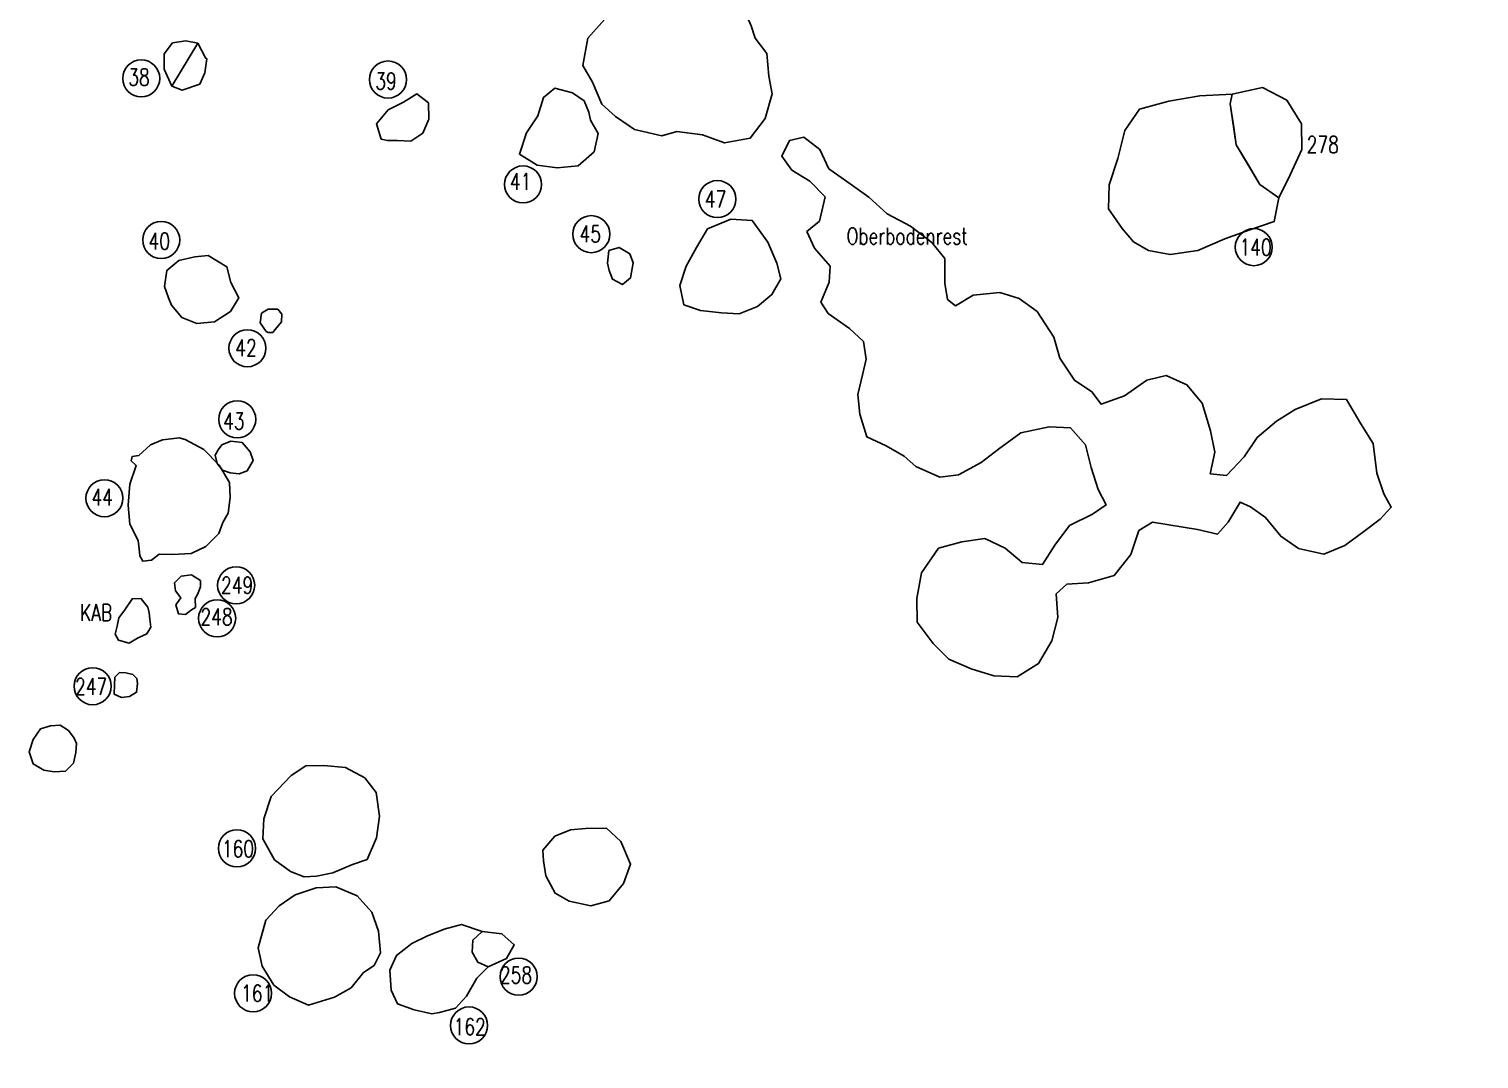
# Model space of a CAD drawing. Header units: millimetres. Extents: x -51 to 4462813, y 19 to 5794154.
# Drawn here: x 4462738.79 to 4462756.18, y 5794117.6 to 5794129.95 of the extents above; entities that cross this region are included whole.
import ezdxf

# ---------------------------------------------------------------- set-up
doc = ezdxf.new("R2010")
doc.units = ezdxf.units.MM
doc.linetypes.add('STRICHPUNKT', pattern=[25.4, 12.7, -6.35, 0, -6.35])
doc.linetypes.add('STRICHPUNKTX2', pattern=[50.8, 25.4, -12.7, 0, -12.7])
for name, color, linetype in [('Befunde', 7, 'Continuous'), ('Befundnummern', 7, 'Continuous'), ('Grabungsgrenze', 102, 'STRICHPUNKTX2')]:
    doc.layers.add(name, color=color, linetype=linetype)
doc.styles.add('ROMANS', font='ROMANS.shx', dxfattribs={"width": 0.75})

msp = doc.modelspace()

# ---------------------------------------------------------------- linework, layer by layer
at = {"layer": 'Befunde'}
for points, elevation in [([(4462740.816973014, 5794129.780765287), (4462740.504973014, 5794129.264765286)], 51.73204729101563), ([(4462753.780973014, 5794127.923765287), (4462753.553373929, 5794128.08674698), (4462753.41852421, 5794128.316647012), (4462753.269768856, 5794128.561250484), (4462753.241682615, 5794128.770169154), (4462753.199199063, 5794129.054208173), (4462753.223973013, 5794129.170765286)], 51.67804729101563), ([(4462744.300973014, 5794118.699765286), (4462744.175212165, 5794118.758185835), (4462744.10897445, 5794118.876775779), (4462744.115819181, 5794119.022683126), (4462744.227973014, 5794119.123765287)], 51.78304729101563)]:
    msp.add_lwpolyline(points, dxfattribs=dict(at, elevation=elevation))
for points, elevation in [([(4462753.223973013, 5794129.170765286), (4462753.586973014, 5794129.248765287), (4462753.876973014, 5794129.098765287), (4462754.053973014, 5794128.811765286), (4462754.056973014, 5794128.503765287), (4462753.918973014, 5794128.200765287), (4462753.780973014, 5794127.923765287), (4462753.553373929, 5794128.08674698), (4462753.269768856, 5794128.561250484), (4462753.199199063, 5794129.054208173)], 51.67804729101563), ([(4462744.227973014, 5794119.123765287), (4462744.115819181, 5794119.022683126), (4462744.10897445, 5794118.876775779), (4462744.175212165, 5794118.758185835), (4462744.300973014, 5794118.699765286), (4462744.517973014, 5794118.802765287), (4462744.611973014, 5794118.965765286), (4462744.464973014, 5794119.097765286)], 51.73604729101562)]:
    msp.add_lwpolyline(points, close=True, dxfattribs=dict(at, elevation=elevation))
for points in [[(4462747.503973014, 5794129.841765286, 51.85204729101562), (4462747.640973014, 5794129.657765287, 51.83204729101563), (4462747.664973014, 5794129.384765286, 51.83304729101562), (4462747.705973014, 5794129.172765287, 51.80604729101562), (4462747.620973014, 5794128.877765287, 51.80904729101562), (4462747.443973014, 5794128.640765286, 51.81204729101562), (4462747.135973014, 5794128.584765286, 51.81504729101562), (4462746.869973014, 5794128.679765286, 51.83404729101562), (4462746.563973013, 5794128.719765286, 51.83104729101562), (4462746.382973014, 5794128.667765287, 51.82704729101562), (4462746.053973014, 5794128.743765287, 51.82204729101562), (4462745.826973014, 5794128.900765286, 51.85204729101562), (4462745.662973014, 5794129.050765286, 51.86404729101562), (4462745.550973014, 5794129.314765286, 51.88104729101562), (4462745.434973014, 5794129.512765286, 51.88004729101563), (4462745.495973014, 5794129.840765286, 51.86904729101562), (4462745.697973014, 5794130.069765286, 51.87704729101562), (4462745.967973014, 5794130.115765287, 51.87504729101563), (4462746.299973014, 5794130.223765287, 51.86604729101562), (4462746.586973014, 5794130.410765287, 51.86304729101563), (4462746.943973014, 5794130.431765286, 51.86004729101563), (4462747.221973014, 5794130.346765286, 51.84804729101563), (4462747.376973014, 5794130.158765287, 51.84804729101563), (4462747.455973014, 5794129.989765286, 51.84904729101562)], [(4462740.504973014, 5794129.264765286, 51.88304729101563), (4462740.412973014, 5794129.469765286, 51.88604729101562), (4462740.412973014, 5794129.654765286, 51.88904729101562), (4462740.515973014, 5794129.784765286, 51.88704729101563), (4462740.671973014, 5794129.810765286, 51.90804729101563), (4462740.816973014, 5794129.780765287, 51.91904729101562), (4462740.907973014, 5794129.604765286, 51.89304729101563), (4462740.907973014, 5794129.604765286, 51.89304729101563), (4462740.907973014, 5794129.604765286, 51.89304729101563), (4462740.907973014, 5794129.604765286, 51.89304729101563), (4462740.924973014, 5794129.594765286, 51.88804729101562), (4462740.924973014, 5794129.594765286, 51.88804729101562), (4462740.902973014, 5794129.423765287, 51.87704729101562), (4462740.839973014, 5794129.288765287, 51.89604729101562), (4462740.627973014, 5794129.217765287, 51.88104729101562)], [(4462745.525973015, 5794128.858765287, 51.85304729101563), (4462745.620973014, 5794128.698765287, 51.84304729101563), (4462745.572973014, 5794128.478765287, 51.84804729101563), (4462745.379973014, 5794128.307765286, 51.83804729101563), (4462745.125973014, 5794128.285765287, 51.84104729101562), (4462744.885973014, 5794128.317765287, 51.81604729101562), (4462744.673973014, 5794128.447765287, 51.79904729101562), (4462744.759973014, 5794128.706765287, 51.80904729101562), (4462744.894973014, 5794128.907765287, 51.86904729101562), (4462744.963973014, 5794129.129765286, 51.85004729101563), (4462745.100973014, 5794129.240765287, 51.89904729101562), (4462745.310973015, 5794129.183765287, 51.87204729101563), (4462745.452973014, 5794129.089765286, 51.87204729101563), (4462745.505973014, 5794128.953765287, 51.87704729101562)], [(4462751.903973014, 5794127.555765286, 51.64804729101563), (4462751.740973014, 5794127.794765286, 51.65804729101563), (4462751.745973014, 5794128.081765287, 51.67004729101563), (4462751.852973014, 5794128.397765287, 51.68604729101562), (4462751.935973015, 5794128.733765287, 51.70404729101562), (4462752.109973014, 5794128.987765287, 51.68304729101563), (4462752.464973014, 5794129.084765286, 51.68904729101562), (4462752.834973014, 5794129.150765286, 51.68504729101563), (4462753.223973013, 5794129.170765286, 51.68004729101563), (4462753.586973014, 5794129.248765287, 51.72504729101563), (4462753.876973014, 5794129.098765287, 51.73204729101563), (4462754.053973014, 5794128.811765286, 51.71904729101562), (4462754.056973014, 5794128.503765287, 51.70204729101562), (4462753.918973014, 5794128.200765287, 51.67404729101562), (4462753.780973014, 5794127.923765287, 51.67804729101563), (4462753.727973014, 5794127.639765286, 51.67604729101562), (4462753.435973015, 5794127.539765286, 51.69004729101562), (4462753.135973014, 5794127.434765286, 51.69504729101563), (4462752.809973014, 5794127.294765286, 51.70004729101562), (4462752.478973013, 5794127.244765286, 51.67104729101562), (4462752.219973014, 5794127.293765287, 51.65504729101563), (4462752.039973014, 5794127.396765286, 51.67404729101562)], [(4462743.015973014, 5794128.630765286, 51.86304729101563), (4462742.960973014, 5794128.811765286, 51.86804729101563), (4462743.098973013, 5794128.980765286, 51.86604729101562), (4462743.283973014, 5794129.073765287, 51.84604729101562), (4462743.444973014, 5794129.171765286, 51.82504729101562), (4462743.584973014, 5794129.064765286, 51.82904729101562), (4462743.589973014, 5794128.869765286, 51.81504729101562), (4462743.514973014, 5794128.701765287, 51.85004729101563), (4462743.372973014, 5794128.606765286, 51.85104729101562), (4462743.206973013, 5794128.613765287, 51.84404729101562), (4462743.091973014, 5794128.612765287, 51.85104729101562)], [(4462748.831973013, 5794125.988765287, 51.74204729101562), (4462748.800973014, 5794126.203765287, 53.11704729101562), (4462748.632973014, 5794126.358765287, 53.11604729101562), (4462748.376973014, 5794126.538765287, 53.13004729101563), (4462748.289973014, 5794126.674765286, 53.13004729101563), (4462748.390973014, 5794126.912765287, 53.13104729101562), (4462748.400973015, 5794127.106765286, 53.13004729101563), (4462748.214973014, 5794127.323765287, 53.12204729101563), (4462748.121973014, 5794127.520765286, 53.12104729101562), (4462748.271973014, 5794127.646765286, 53.10404729101562), (4462748.339973014, 5794127.937765286, 53.10504729101562), (4462748.155973014, 5794128.125765286, 53.12804729101563), (4462747.940973015, 5794128.257765287, 53.15304729101562), (4462747.822973014, 5794128.426765286, 53.15204729101562), (4462747.914973014, 5794128.613765287, 53.15004729101562), (4462748.085973014, 5794128.652765287, 53.14804729101563), (4462748.278973014, 5794128.506765286, 53.12704729101562), (4462748.385973014, 5794128.273765287, 53.08304729101562), (4462748.642973014, 5794128.094765286, 53.10204729101562), (4462748.864973014, 5794127.932765286, 53.12704729101562), (4462749.083973014, 5794127.731765286, 53.13904729101562), (4462749.366973014, 5794127.584765286, 53.13404729101562), (4462749.619973014, 5794127.389765286, 53.12904729101562), (4462749.776973014, 5794127.198765287, 53.11504729101563), (4462749.777973014, 5794126.901765287, 53.11304729101563), (4462749.809973014, 5794126.704765286, 53.09704729101562), (4462749.903973014, 5794126.630765286, 53.09704729101562), (4462750.115973014, 5794126.759765286, 53.09404729101562), (4462750.436973014, 5794126.789765286, 53.07604729101562), (4462750.669973014, 5794126.717765287, 53.06804729101562), (4462750.884973014, 5794126.560765286, 53.05104729101562), (4462751.084973014, 5794126.253765287, 53.02804729101562), (4462751.156973014, 5794126.001765287, 53.02204729101562), (4462751.330973014, 5794125.737765287, 53.01904729101562), (4462751.540973014, 5794125.599765286, 53.01904729101562), (4462751.650973015, 5794125.449765286, 53.03304729101563), (4462751.930973014, 5794125.548765287, 53.02404729101562), (4462752.200973014, 5794125.737765287, 53.00704729101562), (4462752.432973014, 5794125.792765287, 53.01304729101562), (4462752.680973014, 5794125.681765286, 53.00004729101563), (4462752.864973014, 5794125.461765287, 52.98804729101563), (4462752.964973014, 5794125.129765286, 53.03404729101563), (4462753.014973014, 5794124.873765287, 53.02804729101562), (4462752.960973014, 5794124.613765287, 53.03604729101562), (4462753.153973014, 5794124.595765286, 53.04004729101563), (4462753.366973014, 5794124.819765286, 53.03604729101562), (4462753.522973014, 5794125.050765286, 53.03704729101563), (4462753.753973014, 5794125.245765286, 53.03004729101563), (4462753.976973014, 5794125.385765286, 53.05504729101563), (4462754.292973015, 5794125.514765286, 53.06004729101563), (4462754.594973014, 5794125.504765286, 53.07904729101562), (4462754.767973014, 5794125.213765287, 53.07904729101562), (4462754.912973014, 5794124.979765286, 53.05704729101562), (4462754.959973014, 5794124.622765287, 53.05704729101562), (4462755.042973015, 5794124.374765286, 53.04604729101562), (4462755.130973014, 5794124.214765286, 53.04804729101563), (4462754.999973014, 5794124.071765287, 53.05004729101562), (4462754.802973014, 5794123.922765287, 53.04404729101562), (4462754.572973014, 5794123.754765286, 53.04804729101563), (4462754.322973014, 5794123.652765287, 53.05104729101562), (4462754.017973014, 5794123.719765286, 53.06704729101563), (4462753.805973014, 5794123.865765287, 53.04604729101562), (4462753.622973014, 5794124.092765287, 53.04704729101562), (4462753.442973014, 5794124.217765287, 53.02704729101562), (4462753.318973014, 5794124.276765287, 53.02804729101562), (4462753.175973014, 5794124.035765287, 53.03104729101562), (4462753.048973014, 5794123.890765286, 53.03404729101563), (4462752.805973014, 5794123.947765287, 53.02704729101562), (4462752.266973014, 5794124.034765286, 53.03604729101562), (4462752.103973013, 5794123.934765286, 53.03904729101562), (4462752.005973014, 5794123.648765287, 53.05804729101563), (4462751.807973014, 5794123.394765286, 53.08504729101563), (4462751.498973014, 5794123.308765287, 53.09704729101562), (4462751.241973014, 5794123.291765287, 53.10004729101563), (4462751.110973014, 5794123.174765286, 53.10204729101562), (4462751.131973014, 5794122.890765286, 53.10404729101562), (4462751.059973014, 5794122.611765287, 53.10704729101563), (4462750.898973014, 5794122.341765286, 53.11004729101563), (4462750.644973014, 5794122.179765286, 53.10304729101563), (4462750.362973014, 5794122.190765286, 53.07804729101563), (4462750.091973014, 5794122.274765286, 53.09104729101562), (4462749.824973014, 5794122.393765287, 53.10804729101563), (4462749.637973014, 5794122.578765287, 53.08604729101562), (4462749.446973014, 5794122.836765287, 53.09804729101563), (4462749.441973014, 5794123.119765286, 53.10704729101563), (4462749.497973014, 5794123.428765287, 53.09304729101563), (4462749.702973014, 5794123.722765286, 53.10304729101563), (4462749.978973013, 5794123.798765287, 53.07804729101563), (4462750.257973014, 5794123.837765287, 53.06404729101562), (4462750.500973014, 5794123.723765287, 53.04504729101563), (4462750.705973014, 5794123.550765286, 53.05204729101563), (4462750.949973014, 5794123.525765286, 53.06704729101563), (4462751.096973014, 5794123.760765286, 53.05104729101562), (4462751.273973014, 5794123.996765287, 53.06304729101563), (4462751.547973014, 5794124.130765286, 53.04504729101563), (4462751.709973014, 5794124.242765287, 53.05304729101563), (4462751.613973014, 5794124.427765287, 53.03604729101562), (4462751.531973014, 5794124.691765287, 53.04504729101563), (4462751.462973014, 5794124.962765287, 53.02504729101562), (4462751.283973014, 5794125.166765287, 53.00804729101563), (4462751.027973014, 5794125.179765286, 53.00404729101562), (4462750.689973014, 5794125.105765286, 53.06204729101562), (4462750.421973014, 5794124.911765287, 53.07004729101563), (4462750.210973014, 5794124.750765286, 53.08104729101562), (4462749.941973014, 5794124.603765287, 53.09504729101563), (4462749.718973014, 5794124.573765287, 53.10304729101563), (4462749.429973014, 5794124.703765287, 53.10904729101562), (4462749.289973014, 5794124.825765287, 53.12404729101562), (4462749.072973014, 5794124.951765287, 53.12704729101562), (4462748.841973014, 5794125.057765286, 53.14704729101562), (4462748.756973014, 5794125.328765287, 53.13204729101562), (4462748.733973014, 5794125.564765286, 53.13104729101562), (4462748.794973014, 5794125.817765287, 53.12804729101563)], [(4462746.646973014, 5794126.643765287, 51.79204729101562), (4462746.597973014, 5794126.875765286, 53.09804729101563), (4462746.674973014, 5794127.107765287, 53.12704729101562), (4462746.797973014, 5794127.329765286, 53.13204729101562), (4462746.930973014, 5794127.552765287, 53.14404729101562), (4462747.211973014, 5794127.669765286, 53.12804729101563), (4462747.467973014, 5794127.652765287, 53.12504729101563), (4462747.655973014, 5794127.395765286, 53.15304729101562), (4462747.762973014, 5794127.140765286, 53.10604729101562), (4462747.811973014, 5794126.955765286, 53.06204729101562), (4462747.703973014, 5794126.764765286, 53.11204729101562), (4462747.531973014, 5794126.620765286, 53.14804729101563), (4462747.309973014, 5794126.534765286, 53.11104729101562), (4462747.097973014, 5794126.547765287, 53.10304729101563), (4462746.847973014, 5794126.572765287, 53.10904729101562)], [(4462745.750973014, 5794127.052765287, 51.81204729101562), (4462745.731973014, 5794127.143765287, 53.15204729101562), (4462745.748973014, 5794127.293765287, 53.14204729101562), (4462745.872973014, 5794127.330765286, 53.16204729101563), (4462746.000973014, 5794127.252765287, 53.16104729101562), (4462746.038973014, 5794127.147765287, 53.16204729101563), (4462746.008973014, 5794126.965765286, 53.14704729101562), (4462745.911973014, 5794126.886765286, 53.13004729101563), (4462745.792973015, 5794126.948765287, 53.13904729101562)], [(4462740.467973014, 5794126.726765286, 51.83404729101562), (4462740.418973014, 5794126.863765287, 51.84804729101563), (4462740.447973014, 5794127.054765286, 51.86304729101563), (4462740.588973014, 5794127.173765287, 51.86104729101562), (4462740.782973014, 5794127.218765287, 51.87304729101562), (4462740.941973014, 5794127.235765287, 51.87104729101562), (4462741.166973013, 5794127.099765286, 51.86204729101562), (4462741.213973014, 5794126.910765287, 51.87204729101563), (4462741.310973015, 5794126.727765286, 51.85404729101562), (4462741.208973014, 5794126.561765286, 51.87004729101562), (4462741.018973013, 5794126.438765287, 51.86904729101562), (4462740.804973014, 5794126.416765287, 51.86004729101563), (4462740.624973014, 5794126.488765287, 51.82604729101562), (4462740.501973014, 5794126.636765286, 51.83504729101563)], [(4462741.636973014, 5794126.320765287, 51.84404729101562), (4462741.564973014, 5794126.427765287, 51.83604729101562), (4462741.580973014, 5794126.540765286, 51.85104729101562), (4462741.660973014, 5794126.589765286, 51.86004729101563), (4462741.775973015, 5794126.589765286, 51.85904729101562), (4462741.823973014, 5794126.528765287, 51.86004729101563), (4462741.820973014, 5794126.438765287, 51.85104729101562), (4462741.744973014, 5794126.347765286, 51.85204729101562), (4462741.715973014, 5794126.308765286, 51.85254729101563), (4462741.661856707, 5794126.30980486, 51.84504729101563)], [(4462741.117973014, 5794124.030765287, 51.74804729101562), (4462741.067973014, 5794123.897765287, 51.74104729101562), (4462740.914973014, 5794123.743765287, 51.74604729101562), (4462740.737973014, 5794123.658765287, 51.74404729101562), (4462740.515973014, 5794123.647765287, 51.74704729101563), (4462740.353973013, 5794123.651765287, 51.75904729101562), (4462740.260973014, 5794123.579765286, 51.76204729101563), (4462740.156973014, 5794123.568765287, 51.77004729101562), (4462740.122973014, 5794123.630765286, 51.77904729101562), (4462740.114973014, 5794123.714765286, 51.77804729101562), (4462740.103973013, 5794123.814765286, 51.76804729101563), (4462740.000973014, 5794124.010765286, 51.76304729101562), (4462739.982973014, 5794124.237765287, 51.75904729101562), (4462740.000973014, 5794124.491765287, 51.76004729101562), (4462740.079973014, 5794124.715765286, 51.76804729101563), (4462740.019973014, 5794124.770765286, 51.76804729101563), (4462740.028973014, 5794124.822765287, 51.76804729101563), (4462740.110973014, 5794124.836765287, 51.76604729101562), (4462740.250973014, 5794124.964765286, 51.76304729101562), (4462740.394973014, 5794125.024765286, 51.78604729101562), (4462740.498612901, 5794125.034243423, 51.78504729101562), (4462740.594973014, 5794125.046765286, 51.79404729101562), (4462740.594973014, 5794125.046765286, 51.79404729101562), (4462740.666973013, 5794125.028765287, 51.79404729101562), (4462740.889973014, 5794124.905765287, 51.78504729101562), (4462741.071973014, 5794124.719765286, 51.80104729101562), (4462741.196973014, 5794124.510765286, 51.78704729101563), (4462741.206973013, 5794124.331765287, 51.76604729101562), (4462741.182973014, 5794124.141765286, 51.75004729101563)], [(4462741.061973014, 5794124.901765287, 51.80404729101562), (4462741.105973015, 5794124.964765286, 51.80504729101563), (4462741.213973014, 5794125.006765286, 51.80404729101562), (4462741.349973014, 5794124.989765286, 51.80304729101563), (4462741.446973014, 5794124.879765286, 51.78904729101562), (4462741.479973014, 5794124.775765286, 51.79004729101563), (4462741.409973014, 5794124.650765286, 51.79204729101562), (4462741.313973013, 5794124.616765287, 51.77904729101562), (4462741.203973014, 5794124.628765287, 51.78904729101562), (4462741.111973014, 5794124.657765287, 51.79504729101563), (4462741.047973014, 5794124.740765287, 51.80104729101562), (4462741.023973014, 5794124.838765287, 51.79604729101562)], [(4462740.847973014, 5794123.334765286, 51.71904729101562), (4462740.848973013, 5794123.260765286, 51.73904729101562), (4462740.814973014, 5794123.168765287, 51.73504729101563), (4462740.785973014, 5794123.117765287, 51.74104729101562), (4462740.790973014, 5794123.011765286, 51.74104729101562), (4462740.742973014, 5794122.981765286, 51.74704729101563), (4462740.668973014, 5794122.927765287, 51.75204729101562), (4462740.586973014, 5794122.933765287, 51.76304729101562), (4462740.555973014, 5794123.043765287, 51.74604729101562), (4462740.612973014, 5794123.127765287, 51.74704729101563), (4462740.549973014, 5794123.212765287, 51.74704729101563), (4462740.537973014, 5794123.305765286, 51.75804729101563), (4462740.618973014, 5794123.387765286, 51.75204729101562), (4462740.739973014, 5794123.402765287, 51.73704729101562), (4462740.783973014, 5794123.376765287, 51.73604729101562)], [(4462740.252973014, 5794122.777765287, 51.79304729101563), (4462740.205973014, 5794122.697765287, 51.80704729101562), (4462740.093973014, 5794122.642765286, 51.82804729101563), (4462739.995973014, 5794122.584765286, 51.80404729101562), (4462739.867973014, 5794122.618765287, 51.81104729101562), (4462739.827973014, 5794122.690765286, 51.79904729101562), (4462739.848973013, 5794122.787765287, 51.79704729101562), (4462739.870973014, 5794122.887765286, 51.79504729101563), (4462739.941973014, 5794122.983765287, 51.80104729101562), (4462740.035973014, 5794123.118765287, 51.79004729101563), (4462740.139973014, 5794123.115765287, 51.77304729101563), (4462740.217973014, 5794123.016765286, 51.77904729101562), (4462740.234973014, 5794122.945765287, 51.78604729101562), (4462740.243973014, 5794122.871765287, 51.79604729101562)], [(4462740.095973014, 5794122.099765286, 51.81804729101562), (4462740.082973015, 5794121.994765286, 51.82504729101562), (4462739.999973014, 5794121.942765287, 51.81704729101563), (4462739.900973015, 5794121.931765286, 51.82504729101562), (4462739.814973014, 5794121.970765286, 51.83004729101562), (4462739.817973014, 5794122.085765286, 51.82804729101563), (4462739.823973014, 5794122.177765287, 51.81804729101562), (4462739.878973014, 5794122.230765286, 51.82104729101562), (4462739.952973014, 5794122.226765286, 51.82404729101562), (4462740.038973014, 5794122.208765287, 51.82704729101562), (4462740.086973014, 5794122.159765286, 51.82704729101562)], [(4462739.362973014, 5794121.380765286, 51.83304729101562), (4462739.355973015, 5794121.273765287, 51.84104729101562), (4462739.324973014, 5794121.142765286, 51.85404729101562), (4462739.229973014, 5794121.046765286, 51.83204729101563), (4462739.094973014, 5794121.040765286, 51.86704729101562), (4462738.968973014, 5794121.060765286, 51.86204729101562), (4462738.843973014, 5794121.135765286, 51.83604729101562), (4462738.795973014, 5794121.281765287, 51.84004729101562), (4462738.842973014, 5794121.429765286, 51.82504729101562), (4462738.930973014, 5794121.556765286, 51.83704729101562), (4462739.050973014, 5794121.592765287, 51.85504729101562), (4462739.167973015, 5794121.598765287, 51.85104729101562), (4462739.265973014, 5794121.537765287, 51.84004729101562), (4462739.333973014, 5794121.442765287, 51.84004729101562)], [(4462742.092973014, 5794119.781765287, 51.80004729101562), (4462741.930973014, 5794119.846765286, 51.81204729101562), (4462741.738973014, 5794119.985765287, 51.81304729101563), (4462741.595973014, 5794120.236765287, 51.82304729101563), (4462741.610973014, 5794120.476765286, 51.82004729101563), (4462741.696973014, 5794120.742765287, 51.80104729101562), (4462741.938973013, 5794120.997765287, 51.79404729101562), (4462742.113973014, 5794121.112765287, 51.77404729101562), (4462742.327973014, 5794121.114765286, 51.78504729101562), (4462742.587973014, 5794121.093765287, 51.78104729101562), (4462742.819973014, 5794120.967765287, 51.77904729101562), (4462742.957973015, 5794120.791765287, 51.79704729101562), (4462742.997973014, 5794120.507765287, 51.77404729101562), (4462742.959973014, 5794120.248765287, 51.76604729101562), (4462742.846973014, 5794119.988765287, 51.76704729101562), (4462742.670973014, 5794119.927765287, 51.78104729101562), (4462742.436973014, 5794119.828765287, 51.79004729101563), (4462742.241973014, 5794119.789765286, 51.79404729101562)], [(4462744.953973014, 5794120.099765286, 51.72004729101563), (4462745.099973014, 5794120.268765287, 51.76204729101563), (4462745.288973014, 5794120.346765286, 51.78504729101562), (4462745.468973014, 5794120.359765286, 51.78204729101562), (4462745.719973014, 5794120.364765286, 51.75304729101563), (4462745.891973014, 5794120.204765286, 51.76104729101562), (4462746.008973014, 5794119.931765286, 51.76104729101562), (4462745.923973014, 5794119.702765287, 51.76504729101563), (4462745.752973014, 5794119.491765287, 51.76904729101562), (4462745.532973014, 5794119.434765286, 51.74604729101562), (4462745.269973014, 5794119.488765287, 51.73304729101563), (4462745.103973013, 5794119.583765287, 51.72704729101562), (4462744.989973014, 5794119.793765287, 51.71904729101562), (4462744.961973014, 5794119.973765287, 51.71804729101563)], [(4462742.803973014, 5794118.631765286, 51.76504729101563), (4462742.657973014, 5794118.449765286, 51.80304729101563), (4462742.454973014, 5794118.335765286, 51.80804729101563), (4462742.143973013, 5794118.243765287, 51.80604729101562), (4462741.916973013, 5794118.339765286, 51.82804729101563), (4462741.727973014, 5794118.481765286, 51.81704729101563), (4462741.590973014, 5794118.708765287, 51.82204729101562), (4462741.539973014, 5794118.929765286, 51.83104729101562), (4462741.634973014, 5794119.262765286, 51.82604729101562), (4462741.793973014, 5794119.433765287, 51.83004729101562), (4462741.984973014, 5794119.566765287, 51.81304729101563), (4462742.235973014, 5794119.650765286, 51.79704729101562), (4462742.471973014, 5794119.661765287, 51.80504729101563), (4462742.727973014, 5794119.551765286, 51.80204729101563), (4462742.903973014, 5794119.357765287, 51.77704729101562), (4462742.985973014, 5794119.128765287, 51.77104729101562), (4462743.009973014, 5794118.868765287, 51.77104729101562), (4462742.931973014, 5794118.715765286, 51.76304729101562)], [(4462743.623973014, 5794118.139765286, 51.76304729101562), (4462743.413973014, 5794118.186765286, 51.75104729101562), (4462743.211973014, 5794118.257765287, 51.77704729101562), (4462743.134973014, 5794118.422765287, 51.77704729101562), (4462743.121973014, 5794118.660765287, 51.76204729101563), (4462743.198973014, 5794118.838765287, 51.77304729101563), (4462743.385973014, 5794118.981765286, 51.79004729101563), (4462743.563973013, 5794119.070765287, 51.78704729101563), (4462743.772973014, 5794119.153765287, 51.78304729101563), (4462743.981973014, 5794119.209765286, 51.77404729101562), (4462744.227973014, 5794119.123765287, 51.73604729101562), (4462744.464973014, 5794119.097765286, 51.73204729101563), (4462744.611973014, 5794118.965765286, 51.72304729101563), (4462744.517973014, 5794118.802765287, 51.74604729101562), (4462744.300973014, 5794118.699765286, 51.78304729101563), (4462744.165973014, 5794118.566765287, 51.77504729101562), (4462744.040973014, 5794118.349765286, 51.77304729101563), (4462743.907973014, 5794118.207765287, 51.75604729101562), (4462743.715973014, 5794118.154765286, 51.76504729101563)]]:
    msp.add_polyline3d(points, close=True, dxfattribs=at)
at = {"layer": 'Befundnummern'}
for centre in [(4462740.13880312, 5794129.358471659, -0.0079527089843765), (4462743.098658613, 5794129.344826461, -0.0079527089843765), (4462744.718169945, 5794128.086371331, -0.0079527089843765), (4462747.048760792, 5794127.910392562, -0.0079527089843765), (4462740.378602202, 5794127.420058094, -0.0079527089843765), (4462745.536589602, 5794127.489768643, -0.0079527089843765), (4462753.482395411, 5794127.334140468, -0.0079527089843765), (4462741.412635536, 5794126.121616828, -0.0079527089843765), (4462741.290398749, 5794125.26873399, -0.0079527089843765), (4462739.697481577, 5794124.322508343, -0.0079527089843765), (4462741.277218344, 5794123.278221011, -0.0079527089843765), (4462741.049545837, 5794122.881882844, -0.0079527089843765), (4462739.556923199, 5794122.067622331, -0.0079527089843765), (4462741.286755507, 5794120.122612284, -0.0079527089843765), (4462744.665290247, 5794118.583302389, -0.0079527089843765), (4462741.480645225, 5794118.384351956, -0.0079527089843765), (4462744.07051596, 5794117.998457822, -0.0079527089843765)]:
    msp.add_circle(centre, 0.2223130268976092, dxfattribs=at)
at = {"layer": 'Grabungsgrenze', "linetype": 'STRICHPUNKT', "ltscale": 0.25, "extrusion": (0.005225786931925404, 0.01592855996885687, 0.99985947619066), "elevation": 115666.1395318162}
msp.add_lwpolyline([(-2434247.530232921, -6895606.0785405), (-2434207.542706097, -6895624.437306608), (-2434196.756586841, -6895628.773541961), (-2434187.945192683, -6895632.457409031), (-2434175.751821678, -6895637.447434158), (-2434172.079705772, -6895628.439071706), (-2434166.657151827, -6895615.136569125), (-2434159.389753434, -6895597.308332333), (-2434155.444996382, -6895587.631916328), (-2434151.631965572, -6895571.174017353), (-2434179.972000374, -6895559.445580714), (-2434181.868468462, -6895569.509578764), (-2434184.04907192, -6895577.443742826), (-2434188.05734057, -6895576.564276198), (-2434189.664223279, -6895576.211327697), (-2434193.874879119, -6895574.381561054), (-2434192.187789483, -6895570.530456458), (-2434199.926229467, -6895566.270976847), (-2434209.621348705, -6895562.616431964), (-2434212.853055117, -6895561.398250338), (-2434223.517012135, -6895553.698790537), (-2434226.672809318, -6895556.895610892), (-2434233.542612047, -6895574.268094346), (-2434238.603793207, -6895585.91481626)], close=True, dxfattribs=at)

# ---------------------------------------------------------------- texts
at = {"layer": 'Befundnummern', "style": 'ROMANS', "width": 0.75}
for s, p in [('38', (4462739.9833646, 5794129.272694182, -0.0079527089843765)), ('39', (4462742.945766529, 5794129.225570143, -0.0079527089843765)), ('278', (4462754.117081995, 5794128.464786334, 53.07504729101562)), ('41', (4462744.559770235, 5794128.020128504, -0.0079527089843765)), ('47', (4462746.898814895, 5794127.810934911, -0.0079527089843765)), ('40', (4462740.227998883, 5794127.305356547, -0.0079527089843765)), ('45', (4462745.39677655, 5794127.392478476, -0.0079527089843765)), ('Oberbodenrest', (4462748.598846869, 5794127.367115117, -0.0079527089843765)), ('140', (4462753.31164396, 5794127.233177486, 53.07504729101562)), ('42', (4462741.267837498, 5794126.02712916, -0.0079527089843765)), ('43', (4462741.121264206, 5794125.148558737, -0.0079527089843765)), ('44', (4462739.544050801, 5794124.233812549, -0.0079527089843765)), ('249', (4462741.095793426, 5794123.177893068, -0.0079527089843765)), ('KAB', (4462739.405428728, 5794122.85024032, -0.0079527089843765)), ('248', (4462740.849760241, 5794122.800688765, -0.0079527089843765)), ('247', (4462739.345471866, 5794121.963477643, -0.0079527089843765)), ('160', (4462741.106499923, 5794120.017342679, 53.07504729101562)), ('258', (4462744.441304442, 5794118.503355398, 53.07504729101562)), ('161', (4462741.336900346, 5794118.284350125, 53.07504729101562)), ('162', (4462743.885497167, 5794117.88324612, 53.07504729101562))]:
    msp.add_text(s, height=0.2, dxfattribs=at).set_placement(p)

doc.saveas('drawing.dxf')
